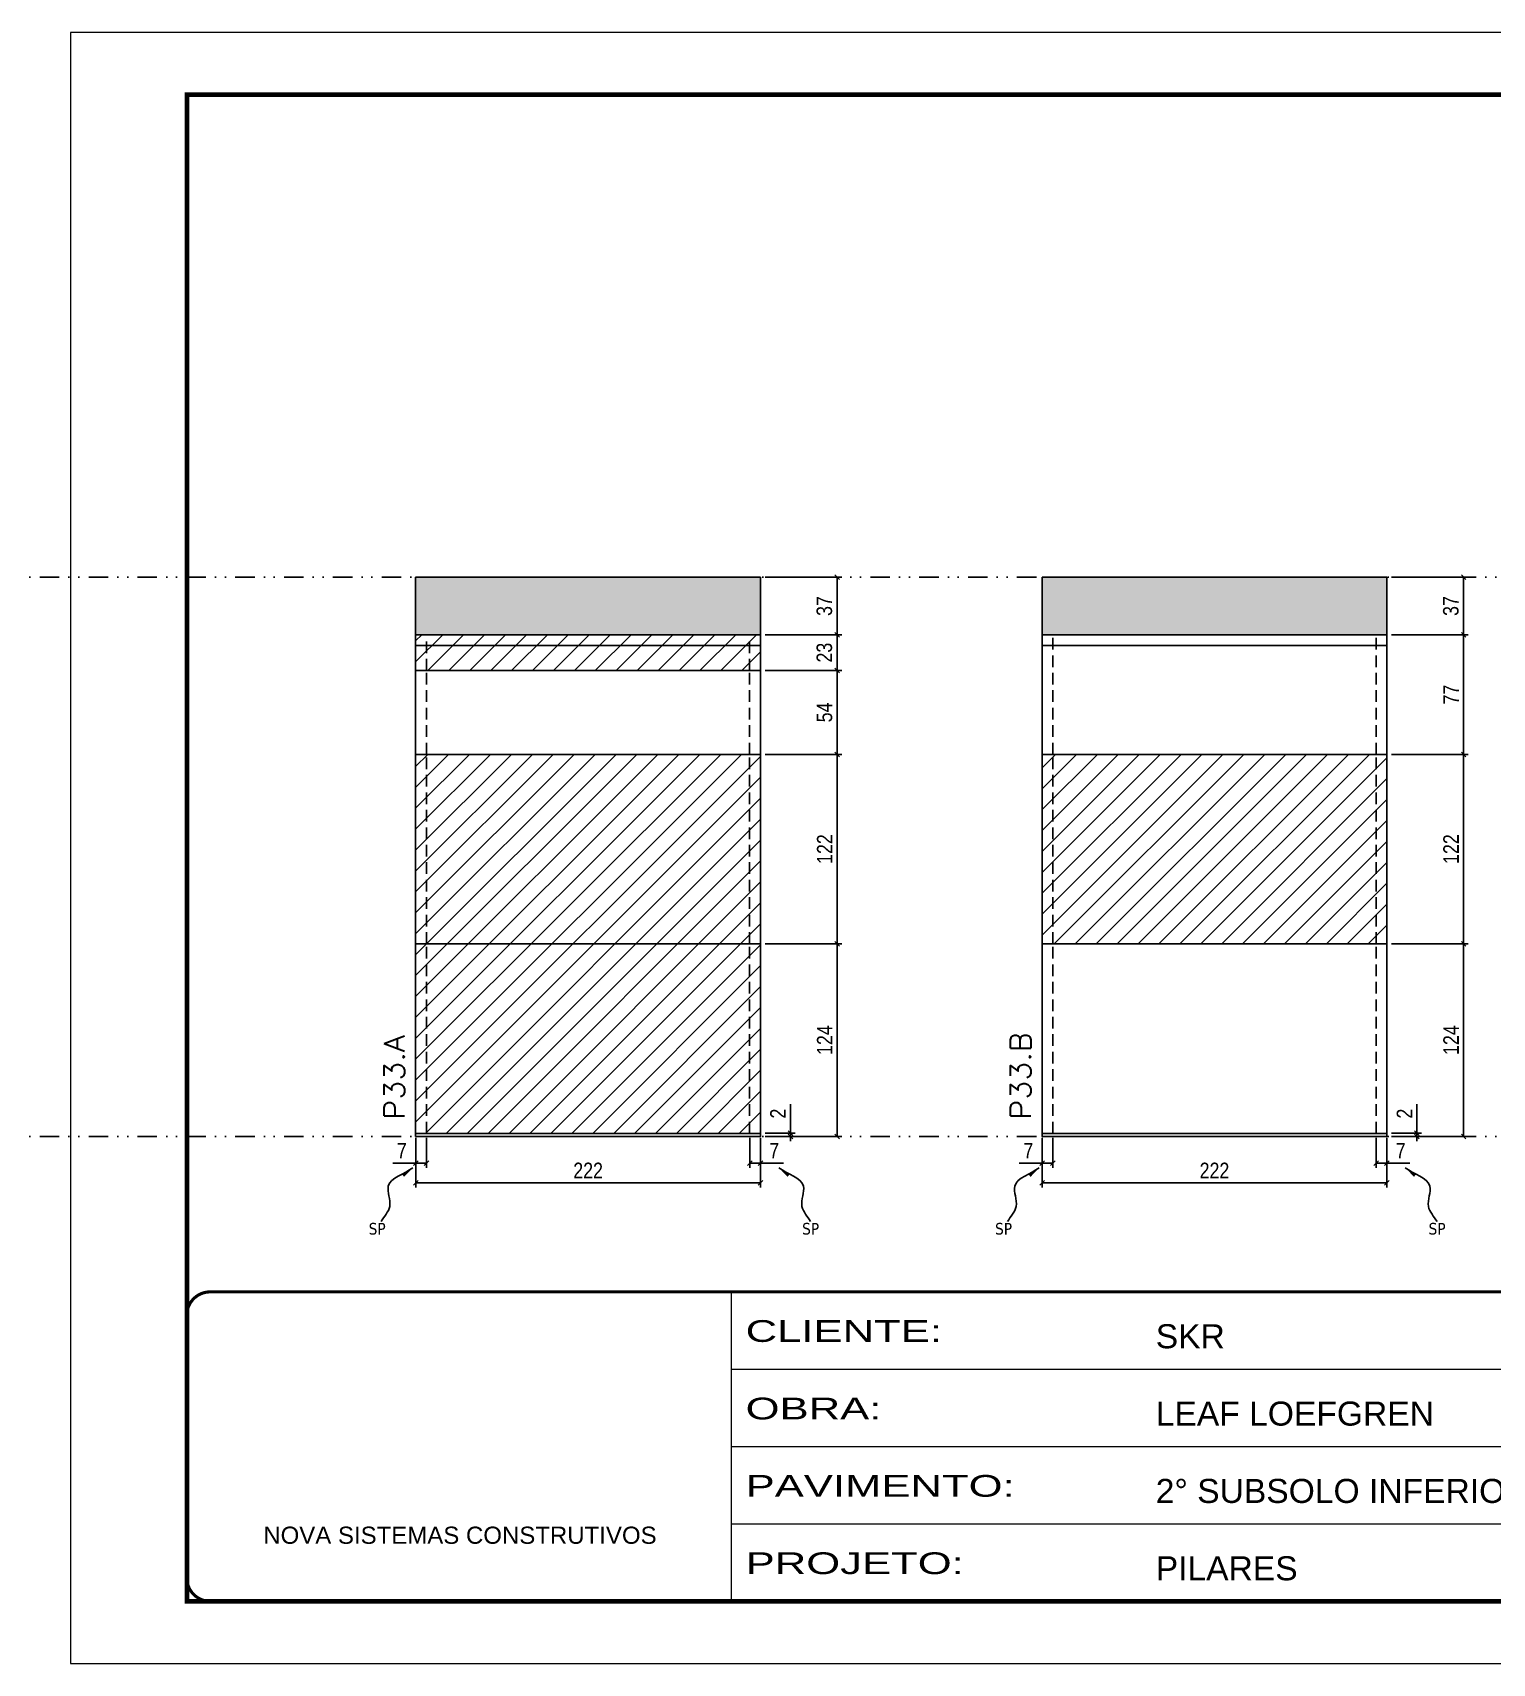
# Model space of a CAD drawing. Extents: x 13513 to 27878, y -21631 to 6985.
# Drawn here: x 14389 to 15329, y -6700 to -5650 of the extents above; entities that cross this region are included whole.
import ezdxf

# ---------------------------------------------------------------- set-up
doc = ezdxf.new("R2010")
doc.units = 0
for name, pattern in [('CONTINUO', [0]), ('DASHED', [0.75, 0.5, -0.25]), ('DIVIDE2', [0.625, 0.25, -0.125, 0, -0.125, 0, -0.125]), ('HIDDEN', [0.375, 0.25, -0.125])]:
    doc.linetypes.add(name, pattern=pattern)
for name, color, linetype in [('COTA', 241, 'Continuous'), ('Nível', 160, 'Continuous'), ('Painéis', 200, 'Continuous'), ('SARR_2.2x7', 40, 'Continuous'), ('Sarrafo de Pressão', 42, 'HIDDEN'), ('texto', 7, 'Continuous')]:
    doc.layers.add(name, color=color, linetype=linetype)
for name, color, linetype, lineweight in [('Folhas', 255, 'Continuous', 9), ('Hachura', 251, 'Continuous', 9), ('SARRAFO DE PRESSAO', 251, 'DASHED', 9), ('Texto Seção', 7, 'Continuous', 15)]:
    doc.layers.add(name, color=color, linetype=linetype, lineweight=lineweight)
doc.styles.add('ARIAL', font='arial.ttf')
doc.styles.add('COTA TECNICA', font='techl___.ttf', dxfattribs={"height": 10})
doc.styles.add('COTA TECNICA-50', font='techl___.ttf', dxfattribs={"height": 10})
doc.styles.add('REGUA-120', font='ROMANS.shx', dxfattribs={"height": 15})
doc.styles.get("Standard").update_dxf_attribs({"font": 'arial.ttf'})
doc.styles.add('Tecnologia', font='')
doc.styles.get('Tecnologia').set_extended_font_data('Forgotten Futurist')
doc.dimstyles.new('COTA PAINEL-50', dxfattribs={"dimtxt": 10, "dimasz": 3, "dimexe": 3, "dimexo": 3, "dimgap": 3, "dimtad": 1, "dimdec": 1, "dimzin": 12, "dimdsep": 46, "dimtxsty": 'COTA TECNICA-50', "dimblk1": 'OBLIQUE', "dimblk2": 'OBLIQUE', "dimsah": 1, "dimcen": 0.9, "dimclrd": 4, "dimclre": 4, "dimclrt": 240, "dimadec": 1, "dimazin": 3, "dimtfac": 1, "dimtdec": 1, "dimtmove": 0, "dimatfit": 3, "dimfxl": 1, "dimtolj": 1, "dimtzin": 12, "dimarcsym": 0})
doc.dimstyles.new('PAINEL', dxfattribs={"dimtxt": 10, "dimasz": 3, "dimexe": 3, "dimexo": 3, "dimgap": 3, "dimtad": 1, "dimdec": 1, "dimzin": 12, "dimdsep": 46, "dimtxsty": 'COTA TECNICA', "dimblk1": 'OBLIQUE', "dimblk2": 'OBLIQUE', "dimsah": 1, "dimcen": 0.9, "dimclrd": 4, "dimclre": 4, "dimclrt": 240, "dimadec": 1, "dimazin": 3, "dimtfac": 1, "dimtdec": 1, "dimtmove": 0, "dimatfit": 3, "dimfxl": 1, "dimtolj": 1, "dimtzin": 12, "dimarcsym": 0})
doc.dimstyles.get("Standard").update_dxf_attribs({"dimtxt": 0.18, "dimasz": 0.18, "dimexe": 0.18, "dimexo": 0.0625, "dimgap": 0.09, "dimtad": 0, "dimtih": 1, "dimtoh": 1, "dimdec": 4, "dimzin": 0, "dimdsep": 46, "dimtxsty": 'Standard', "dimcen": 0.09, "dimadec": 0, "dimazin": 0, "dimtfac": 1, "dimtdec": 4, "dimtofl": 0, "dimtmove": 0, "dimatfit": 3, "dimfxl": 1, "dimtolj": 1, "dimtzin": 0, "dimarcsym": 0})

# ---------------------------------------------------------------- blocks, each defined once
blk = doc.blocks.new('9999999999')
at = {"color": 30, "linetype": 'CONTINUO'}
for p, q in [((98564.6, 34230.2), (98564.6, 34429.4)), ((98564.6, 34379.6), (99584, 34379.6)), ((98564.6, 34329.8), (99488, 34329.8)), ((99584, 34329.8), (99488, 34329.8)), ((99488, 34329.8), (99488, 34230.2)), ((98564.6, 34280), (99488, 34280))]:
    blk.add_line(p, q, dxfattribs=at)
at = {"color": 30, "linetype": 'CONTINUO', "const_width": 2}
blk.add_lwpolyline([(99584, 34230.2), (99584, 34414.4, 0.414214), (99569, 34429.4), (98229, 34429.4, 0.414214), (98214, 34414.4), (98214, 34245.2, 0.414214), (98229, 34230.2), (99584, 34230.2)], format="xyb", dxfattribs=at)
at = {"layer": 'Folhas'}
blk.add_lwpolyline([(98139, 34190.2), (99624, 34190.2), (99624, 35240.2), (98139, 35240.2)], close=True, dxfattribs=at)
at = {"layer": 'Folhas', "color": 30, "const_width": 3}
blk.add_lwpolyline([(98214, 34230.2), (99584, 34230.2), (99584, 35200.2), (98214, 35200.2)], close=True, dxfattribs=at)
at = {"color": 7, "linetype": 'Continuous', "ltscale": 5, "style": 'ARIAL'}
for s, height, p in [('SKR', 15.48, (98837.7, 34393.1)), ('LEAF LOEFGREN', 15.483, (98837.7, 34343.3)), ('2° SUBSOLO INFERIOR', 15.483, (98837.7, 34293.5)), ('NOVA SISTEMAS CONSTRUTIVOS', 11.059, (98263.2, 34267.2)), ('PILARES', 15.48, (98837.7, 34243.7))]:
    blk.add_text(s, height=height, dxfattribs=at).set_placement(p)
at = {"layer": 'Folhas', "color": 7, "style": 'Tecnologia', "width": 1.5}
for s, p in [('CLIENTE:', (98573.7, 34397.2)), ('OBRA:', (98573.7, 34347.3)), ('PAVIMENTO:', (98573.7, 34297.5)), ('PROJETO:', (98573.7, 34247.7))]:
    blk.add_text(s, height=14, dxfattribs=at).set_placement(p)
blk = doc.blocks.new('_Oblique')
at = {"color": 0, "linetype": 'ByBlock', "lineweight": -2}
blk.add_line((-0.5, -0.5), (0.5, 0.5), dxfattribs=at)
blk = doc.blocks.new('*D2060')
at = {"layer": 'COTA', "color": 4, "lineweight": -2, "transparency": 16777216}
for p, q in [((14635.8, -6361.3), (14635.8, -6393.2)), ((14857.8, -6361.3), (14857.8, -6393.2)), ((14857.8, -6390.2), (14635.8, -6390.2))]:
    blk.add_line(p, q, dxfattribs=at)
at = {"layer": 'Defpoints', "color": 0, "transparency": 16777216}
for p in [(14635.8, -6358.3), (14857.8, -6358.3), (14635.8, -6390.2)]:
    blk.add_point(p, dxfattribs=at)
at = {"layer": 'COTA', "color": 4, "lineweight": -2, "transparency": 16777216, "xscale": 3, "yscale": 3, "zscale": 3, "rotation": 180}
blk.add_blockref('_Oblique', (14635.8, -6390.2), dxfattribs=at)
at = {"layer": 'COTA', "color": 4, "lineweight": -2, "transparency": 16777216, "xscale": 3, "yscale": 3, "zscale": 3}
blk.add_blockref('_Oblique', (14857.8, -6390.2), dxfattribs=at)
at = {"layer": 'COTA', "color": 240, "transparency": 16777216, "insert": (14746.8, -6382.2), "char_height": 10, "attachment_point": 5, "style": 'COTA TECNICA'}
blk.add_mtext('\\A1;222', dxfattribs=at)
blk = doc.blocks.new('*D2061')
at = {"layer": 'COTA', "color": 4, "lineweight": -2, "transparency": 16777216}
for p, q in [((14850.8, -6361.3), (14850.8, -6380.6)), ((14857.8, -6363.3), (14857.8, -6380.6)), ((14850.8, -6377.6), (14857.8, -6377.6)), ((14857.8, -6377.6), (14872.5, -6377.6))]:
    blk.add_line(p, q, dxfattribs=at)
at = {"layer": 'Defpoints', "color": 0, "transparency": 16777216}
for p in [(14850.8, -6358.3), (14857.8, -6360.3), (14857.8, -6377.6)]:
    blk.add_point(p, dxfattribs=at)
at = {"layer": 'COTA', "color": 4, "lineweight": -2, "transparency": 16777216, "xscale": 3, "yscale": 3, "zscale": 3, "rotation": 180}
blk.add_blockref('_Oblique', (14850.8, -6377.6), dxfattribs=at)
at = {"layer": 'COTA', "color": 4, "lineweight": -2, "transparency": 16777216, "xscale": 3, "yscale": 3, "zscale": 3}
blk.add_blockref('_Oblique', (14857.8, -6377.6), dxfattribs=at)
at = {"layer": 'COTA', "color": 240, "transparency": 16777216, "insert": (14866.6, -6369.5), "char_height": 10, "attachment_point": 5, "style": 'COTA TECNICA-50'}
blk.add_mtext('\\A1;7', dxfattribs=at)
blk = doc.blocks.new('*D2062')
at = {"layer": 'COTA', "color": 4, "lineweight": -2, "transparency": 16777216}
for p, q in [((14642.8, -6361.3), (14642.8, -6380.6)), ((14635.8, -6363.3), (14635.8, -6380.6)), ((14635.8, -6377.6), (14621, -6377.6)), ((14642.8, -6377.6), (14635.8, -6377.6))]:
    blk.add_line(p, q, dxfattribs=at)
at = {"layer": 'Defpoints', "color": 0, "transparency": 16777216}
for p in [(14635.8, -6360.3), (14642.8, -6358.3), (14635.8, -6377.6)]:
    blk.add_point(p, dxfattribs=at)
at = {"layer": 'COTA', "color": 4, "lineweight": -2, "transparency": 16777216, "xscale": 3, "yscale": 3, "zscale": 3, "rotation": 180}
blk.add_blockref('_Oblique', (14635.8, -6377.6), dxfattribs=at)
at = {"layer": 'COTA', "color": 4, "lineweight": -2, "transparency": 16777216, "xscale": 3, "yscale": 3, "zscale": 3}
blk.add_blockref('_Oblique', (14642.8, -6377.6), dxfattribs=at)
at = {"layer": 'COTA', "color": 240, "transparency": 16777216, "insert": (14626.9, -6369.5), "char_height": 10, "attachment_point": 5, "style": 'COTA TECNICA-50'}
blk.add_mtext('\\A1;7', dxfattribs=at)
blk = doc.blocks.new('*D2063')
at = {"layer": 'COTA', "color": 4, "lineweight": -2, "transparency": 16777216}
for p, q in [((14877, -6358.3), (14877, -6339.5)), ((14860.8, -6358.3), (14880, -6358.3)), ((14860.8, -6360.3), (14880, -6360.3)), ((14877, -6360.3), (14877, -6358.3)), ((14877, -6360.3), (14877, -6363.3))]:
    blk.add_line(p, q, dxfattribs=at)
at = {"layer": 'Defpoints', "color": 0, "transparency": 16777216}
for p in [(14857.8, -6358.3), (14857.8, -6360.3), (14877, -6360.3)]:
    blk.add_point(p, dxfattribs=at)
at = {"layer": 'COTA', "color": 4, "lineweight": -2, "transparency": 16777216, "xscale": 3, "yscale": 3, "zscale": 3}
for p, rotation in [((14877, -6358.3), 270), ((14877, -6360.3), 90)]:
    blk.add_blockref('_Oblique', p, dxfattribs=dict(at, rotation=rotation))
at = {"layer": 'COTA', "color": 240, "transparency": 16777216, "insert": (14869, -6345.6), "char_height": 10, "attachment_point": 5, "rotation": 90, "style": 'COTA TECNICA-50'}
blk.add_mtext('\\A1;2', dxfattribs=at)
blk = doc.blocks.new('*D2069')
at = {"layer": 'COTA', "color": 4, "lineweight": -2, "transparency": 16777216}
for p, q in [((14860.8, -6000.3), (14910.1, -6000.3)), ((14907.1, -6037.3), (14907.1, -6000.3)), ((14860.8, -6037.3), (14910.1, -6037.3))]:
    blk.add_line(p, q, dxfattribs=at)
at = {"layer": 'Defpoints', "color": 0, "transparency": 16777216}
for p in [(14857.8, -6000.3), (14907.1, -6000.3), (14857.8, -6037.3)]:
    blk.add_point(p, dxfattribs=at)
at = {"layer": 'COTA', "color": 4, "lineweight": -2, "transparency": 16777216, "xscale": 3, "yscale": 3, "zscale": 3}
for p, rotation in [((14907.1, -6000.3), 90), ((14907.1, -6037.3), 270)]:
    blk.add_blockref('_Oblique', p, dxfattribs=dict(at, rotation=rotation))
at = {"layer": 'COTA', "color": 240, "transparency": 16777216, "insert": (14898.9, -6018.8), "char_height": 10, "attachment_point": 5, "rotation": 90, "style": 'COTA TECNICA-50'}
blk.add_mtext('\\A1;37', dxfattribs=at)
blk = doc.blocks.new('*D2064')
at = {"layer": 'COTA', "color": 4, "lineweight": -2, "transparency": 16777216}
for p, q in [((14860.8, -6114.3), (14910.1, -6114.3)), ((14907.1, -6236.3), (14907.1, -6114.3)), ((14860.8, -6236.3), (14910.1, -6236.3))]:
    blk.add_line(p, q, dxfattribs=at)
at = {"layer": 'Defpoints', "color": 0, "transparency": 16777216}
for p in [(14857.8, -6114.3), (14907.1, -6114.3), (14857.8, -6236.3)]:
    blk.add_point(p, dxfattribs=at)
at = {"layer": 'COTA', "color": 4, "lineweight": -2, "transparency": 16777216, "xscale": 3, "yscale": 3, "zscale": 3}
for p, rotation in [((14907.1, -6114.3), 90), ((14907.1, -6236.3), 270)]:
    blk.add_blockref('_Oblique', p, dxfattribs=dict(at, rotation=rotation))
at = {"layer": 'COTA', "color": 240, "transparency": 16777216, "insert": (14899.1, -6175.3), "char_height": 10, "attachment_point": 5, "rotation": 90, "style": 'COTA TECNICA-50'}
blk.add_mtext('\\A1;122', dxfattribs=at)
blk = doc.blocks.new('*D2065')
at = {"layer": 'COTA', "color": 4, "lineweight": -2, "transparency": 16777216}
for p, q in [((14860.8, -6037.3), (14910.1, -6037.3)), ((14907.1, -6060.3), (14907.1, -6037.3)), ((14860.8, -6060.3), (14910.1, -6060.3))]:
    blk.add_line(p, q, dxfattribs=at)
at = {"layer": 'Defpoints', "color": 0, "transparency": 16777216}
for p in [(14857.8, -6037.3), (14907.1, -6037.3), (14857.8, -6060.3)]:
    blk.add_point(p, dxfattribs=at)
at = {"layer": 'COTA', "color": 4, "lineweight": -2, "transparency": 16777216, "xscale": 3, "yscale": 3, "zscale": 3}
for p, rotation in [((14907.1, -6037.3), 90), ((14907.1, -6060.3), 270)]:
    blk.add_blockref('_Oblique', p, dxfattribs=dict(at, rotation=rotation))
at = {"layer": 'COTA', "color": 240, "transparency": 16777216, "insert": (14898.9, -6048.8), "char_height": 10, "attachment_point": 5, "rotation": 90, "style": 'COTA TECNICA-50'}
blk.add_mtext('\\A1;23', dxfattribs=at)
blk = doc.blocks.new('*D2070')
at = {"layer": 'COTA', "color": 4, "linetype": 'ByBlock', "lineweight": -2, "transparency": 16777216}
for p, q in [((14860.8, -6236.3), (14910.1, -6236.3)), ((14907.1, -6360.3), (14907.1, -6236.3)), ((14860.8, -6360.3), (14910.1, -6360.3))]:
    blk.add_line(p, q, dxfattribs=at)
at = {"layer": 'Defpoints', "color": 0, "linetype": 'ByBlock', "transparency": 16777216}
for p in [(14857.8, -6236.3), (14907.1, -6236.3), (14857.8, -6360.3)]:
    blk.add_point(p, dxfattribs=at)
at = {"layer": 'COTA', "color": 4, "linetype": 'ByBlock', "lineweight": -2, "transparency": 16777216, "xscale": 3, "yscale": 3, "zscale": 3}
for p, rotation in [((14907.1, -6236.3), 90), ((14907.1, -6360.3), 270)]:
    blk.add_blockref('_Oblique', p, dxfattribs=dict(at, rotation=rotation))
at = {"layer": 'COTA', "color": 240, "linetype": 'ByBlock', "transparency": 16777216, "insert": (14899.1, -6298.3), "char_height": 10, "attachment_point": 5, "rotation": 90, "style": 'COTA TECNICA'}
blk.add_mtext('\\A1;124', dxfattribs=at)
blk = doc.blocks.new('*D2071')
at = {"layer": 'COTA', "color": 4, "linetype": 'ByBlock', "lineweight": -2, "transparency": 16777216}
for p, q in [((14860.8, -6236.3), (14910.1, -6236.3)), ((14907.1, -6360.3), (14907.1, -6236.3)), ((14860.8, -6360.3), (14910.1, -6360.3))]:
    blk.add_line(p, q, dxfattribs=at)
at = {"layer": 'Defpoints', "color": 0, "linetype": 'ByBlock', "transparency": 16777216}
for p in [(14857.8, -6236.3), (14907.1, -6236.3), (14857.8, -6360.3)]:
    blk.add_point(p, dxfattribs=at)
at = {"layer": 'COTA', "color": 4, "linetype": 'ByBlock', "lineweight": -2, "transparency": 16777216, "xscale": 3, "yscale": 3, "zscale": 3}
for p, rotation in [((14907.1, -6236.3), 90), ((14907.1, -6360.3), 270)]:
    blk.add_blockref('_Oblique', p, dxfattribs=dict(at, rotation=rotation))
at = {"layer": 'COTA', "color": 240, "linetype": 'ByBlock', "transparency": 16777216, "insert": (14899.1, -6298.3), "char_height": 10, "attachment_point": 5, "rotation": 90, "style": 'COTA TECNICA'}
blk.add_mtext('\\A1;124', dxfattribs=at)
blk = doc.blocks.new('*D2075')
at = {"layer": 'COTA', "color": 4, "lineweight": -2, "transparency": 16777216}
for p, q in [((14860.8, -6060.3), (14910.1, -6060.3)), ((14907.1, -6114.3), (14907.1, -6060.3)), ((14860.8, -6114.3), (14910.1, -6114.3))]:
    blk.add_line(p, q, dxfattribs=at)
at = {"layer": 'Defpoints', "color": 0, "transparency": 16777216}
for p in [(14857.8, -6060.3), (14907.1, -6060.3), (14857.8, -6114.3)]:
    blk.add_point(p, dxfattribs=at)
at = {"layer": 'COTA', "color": 4, "lineweight": -2, "transparency": 16777216, "xscale": 3, "yscale": 3, "zscale": 3}
for p, rotation in [((14907.1, -6060.3), 90), ((14907.1, -6114.3), 270)]:
    blk.add_blockref('_Oblique', p, dxfattribs=dict(at, rotation=rotation))
at = {"layer": 'COTA', "color": 240, "transparency": 16777216, "insert": (14899, -6087.3), "char_height": 10, "attachment_point": 5, "rotation": 90, "style": 'COTA TECNICA'}
blk.add_mtext('\\A1;54', dxfattribs=at)
blk = doc.blocks.new('*D2076')
at = {"layer": 'COTA', "color": 4, "lineweight": -2, "transparency": 16777216}
for p, q in [((15039, -6361.3), (15039, -6393.2)), ((15261, -6361.3), (15261, -6393.2)), ((15261, -6390.2), (15039, -6390.2))]:
    blk.add_line(p, q, dxfattribs=at)
at = {"layer": 'Defpoints', "color": 0, "transparency": 16777216}
for p in [(15039, -6358.3), (15261, -6358.3), (15039, -6390.2)]:
    blk.add_point(p, dxfattribs=at)
at = {"layer": 'COTA', "color": 4, "lineweight": -2, "transparency": 16777216, "xscale": 3, "yscale": 3, "zscale": 3, "rotation": 180}
blk.add_blockref('_Oblique', (15039, -6390.2), dxfattribs=at)
at = {"layer": 'COTA', "color": 4, "lineweight": -2, "transparency": 16777216, "xscale": 3, "yscale": 3, "zscale": 3}
blk.add_blockref('_Oblique', (15261, -6390.2), dxfattribs=at)
at = {"layer": 'COTA', "color": 240, "transparency": 16777216, "insert": (15150, -6382.2), "char_height": 10, "attachment_point": 5, "style": 'COTA TECNICA'}
blk.add_mtext('\\A1;222', dxfattribs=at)
blk = doc.blocks.new('*D2077')
at = {"layer": 'COTA', "color": 4, "lineweight": -2, "transparency": 16777216}
for p, q in [((15254, -6361.3), (15254, -6380.6)), ((15261, -6363.3), (15261, -6380.6)), ((15254, -6377.6), (15261, -6377.6)), ((15261, -6377.6), (15275.8, -6377.6))]:
    blk.add_line(p, q, dxfattribs=at)
at = {"layer": 'Defpoints', "color": 0, "transparency": 16777216}
for p in [(15254, -6358.3), (15261, -6360.3), (15261, -6377.6)]:
    blk.add_point(p, dxfattribs=at)
at = {"layer": 'COTA', "color": 4, "lineweight": -2, "transparency": 16777216, "xscale": 3, "yscale": 3, "zscale": 3, "rotation": 180}
blk.add_blockref('_Oblique', (15254, -6377.6), dxfattribs=at)
at = {"layer": 'COTA', "color": 4, "lineweight": -2, "transparency": 16777216, "xscale": 3, "yscale": 3, "zscale": 3}
blk.add_blockref('_Oblique', (15261, -6377.6), dxfattribs=at)
at = {"layer": 'COTA', "color": 240, "transparency": 16777216, "insert": (15269.9, -6369.5), "char_height": 10, "attachment_point": 5, "style": 'COTA TECNICA-50'}
blk.add_mtext('\\A1;7', dxfattribs=at)
blk = doc.blocks.new('*D2078')
at = {"layer": 'COTA', "color": 4, "lineweight": -2, "transparency": 16777216}
for p, q in [((15046, -6361.3), (15046, -6380.6)), ((15039, -6363.3), (15039, -6380.6)), ((15039, -6377.6), (15024.3, -6377.6)), ((15046, -6377.6), (15039, -6377.6))]:
    blk.add_line(p, q, dxfattribs=at)
at = {"layer": 'Defpoints', "color": 0, "transparency": 16777216}
for p in [(15039, -6360.3), (15046, -6358.3), (15039, -6377.6)]:
    blk.add_point(p, dxfattribs=at)
at = {"layer": 'COTA', "color": 4, "lineweight": -2, "transparency": 16777216, "xscale": 3, "yscale": 3, "zscale": 3, "rotation": 180}
blk.add_blockref('_Oblique', (15039, -6377.6), dxfattribs=at)
at = {"layer": 'COTA', "color": 4, "lineweight": -2, "transparency": 16777216, "xscale": 3, "yscale": 3, "zscale": 3}
blk.add_blockref('_Oblique', (15046, -6377.6), dxfattribs=at)
at = {"layer": 'COTA', "color": 240, "transparency": 16777216, "insert": (15030.2, -6369.5), "char_height": 10, "attachment_point": 5, "style": 'COTA TECNICA-50'}
blk.add_mtext('\\A1;7', dxfattribs=at)
blk = doc.blocks.new('*D2079')
at = {"layer": 'COTA', "color": 4, "lineweight": -2, "transparency": 16777216}
for p, q in [((15280.3, -6358.3), (15280.3, -6339.5)), ((15264, -6358.3), (15283.3, -6358.3)), ((15264, -6360.3), (15283.3, -6360.3)), ((15280.3, -6360.3), (15280.3, -6358.3)), ((15280.3, -6360.3), (15280.3, -6363.3))]:
    blk.add_line(p, q, dxfattribs=at)
at = {"layer": 'Defpoints', "color": 0, "transparency": 16777216}
for p in [(15261, -6358.3), (15261, -6360.3), (15280.3, -6360.3)]:
    blk.add_point(p, dxfattribs=at)
at = {"layer": 'COTA', "color": 4, "lineweight": -2, "transparency": 16777216, "xscale": 3, "yscale": 3, "zscale": 3}
for p, rotation in [((15280.3, -6358.3), 270), ((15280.3, -6360.3), 90)]:
    blk.add_blockref('_Oblique', p, dxfattribs=dict(at, rotation=rotation))
at = {"layer": 'COTA', "color": 240, "transparency": 16777216, "insert": (15272.3, -6345.6), "char_height": 10, "attachment_point": 5, "rotation": 90, "style": 'COTA TECNICA-50'}
blk.add_mtext('\\A1;2', dxfattribs=at)
blk = doc.blocks.new('*D2081')
at = {"layer": 'COTA', "color": 4, "lineweight": -2, "transparency": 16777216}
for p, q in [((15264, -6000.3), (15313.4, -6000.3)), ((15310.4, -6037.3), (15310.4, -6000.3)), ((15264, -6037.3), (15313.4, -6037.3))]:
    blk.add_line(p, q, dxfattribs=at)
at = {"layer": 'Defpoints', "color": 0, "transparency": 16777216}
for p in [(15261, -6000.3), (15310.4, -6000.3), (15261, -6037.3)]:
    blk.add_point(p, dxfattribs=at)
at = {"layer": 'COTA', "color": 4, "lineweight": -2, "transparency": 16777216, "xscale": 3, "yscale": 3, "zscale": 3}
for p, rotation in [((15310.4, -6000.3), 90), ((15310.4, -6037.3), 270)]:
    blk.add_blockref('_Oblique', p, dxfattribs=dict(at, rotation=rotation))
at = {"layer": 'COTA', "color": 240, "transparency": 16777216, "insert": (15302.2, -6018.8), "char_height": 10, "attachment_point": 5, "rotation": 90, "style": 'COTA TECNICA-50'}
blk.add_mtext('\\A1;37', dxfattribs=at)
blk = doc.blocks.new('*D2080')
at = {"layer": 'COTA', "color": 4, "lineweight": -2, "transparency": 16777216}
for p, q in [((15264, -6114.3), (15313.4, -6114.3)), ((15310.4, -6236.3), (15310.4, -6114.3)), ((15264, -6236.3), (15313.4, -6236.3))]:
    blk.add_line(p, q, dxfattribs=at)
at = {"layer": 'Defpoints', "color": 0, "transparency": 16777216}
for p in [(15261, -6114.3), (15310.4, -6114.3), (15261, -6236.3)]:
    blk.add_point(p, dxfattribs=at)
at = {"layer": 'COTA', "color": 4, "lineweight": -2, "transparency": 16777216, "xscale": 3, "yscale": 3, "zscale": 3}
for p, rotation in [((15310.4, -6114.3), 90), ((15310.4, -6236.3), 270)]:
    blk.add_blockref('_Oblique', p, dxfattribs=dict(at, rotation=rotation))
at = {"layer": 'COTA', "color": 240, "transparency": 16777216, "insert": (15302.3, -6175.3), "char_height": 10, "attachment_point": 5, "rotation": 90, "style": 'COTA TECNICA-50'}
blk.add_mtext('\\A1;122', dxfattribs=at)
blk = doc.blocks.new('*D2082')
at = {"layer": 'COTA', "color": 4, "linetype": 'ByBlock', "lineweight": -2, "transparency": 16777216}
for p, q in [((15264, -6236.3), (15313.4, -6236.3)), ((15310.4, -6360.3), (15310.4, -6236.3)), ((15264, -6360.3), (15313.4, -6360.3))]:
    blk.add_line(p, q, dxfattribs=at)
at = {"layer": 'Defpoints', "color": 0, "linetype": 'ByBlock', "transparency": 16777216}
for p in [(15261, -6236.3), (15310.4, -6236.3), (15261, -6360.3)]:
    blk.add_point(p, dxfattribs=at)
at = {"layer": 'COTA', "color": 4, "linetype": 'ByBlock', "lineweight": -2, "transparency": 16777216, "xscale": 3, "yscale": 3, "zscale": 3}
for p, rotation in [((15310.4, -6236.3), 90), ((15310.4, -6360.3), 270)]:
    blk.add_blockref('_Oblique', p, dxfattribs=dict(at, rotation=rotation))
at = {"layer": 'COTA', "color": 240, "linetype": 'ByBlock', "transparency": 16777216, "insert": (15302.3, -6298.3), "char_height": 10, "attachment_point": 5, "rotation": 90, "style": 'COTA TECNICA'}
blk.add_mtext('\\A1;124', dxfattribs=at)
blk = doc.blocks.new('*D2083')
at = {"layer": 'COTA', "color": 4, "linetype": 'ByBlock', "lineweight": -2, "transparency": 16777216}
for p, q in [((15264, -6236.3), (15313.4, -6236.3)), ((15310.4, -6360.3), (15310.4, -6236.3)), ((15264, -6360.3), (15313.4, -6360.3))]:
    blk.add_line(p, q, dxfattribs=at)
at = {"layer": 'Defpoints', "color": 0, "linetype": 'ByBlock', "transparency": 16777216}
for p in [(15261, -6236.3), (15310.4, -6236.3), (15261, -6360.3)]:
    blk.add_point(p, dxfattribs=at)
at = {"layer": 'COTA', "color": 4, "linetype": 'ByBlock', "lineweight": -2, "transparency": 16777216, "xscale": 3, "yscale": 3, "zscale": 3}
for p, rotation in [((15310.4, -6236.3), 90), ((15310.4, -6360.3), 270)]:
    blk.add_blockref('_Oblique', p, dxfattribs=dict(at, rotation=rotation))
at = {"layer": 'COTA', "color": 240, "linetype": 'ByBlock', "transparency": 16777216, "insert": (15302.3, -6298.3), "char_height": 10, "attachment_point": 5, "rotation": 90, "style": 'COTA TECNICA'}
blk.add_mtext('\\A1;124', dxfattribs=at)
blk = doc.blocks.new('*D2084')
at = {"layer": 'COTA', "color": 4, "lineweight": -2, "transparency": 16777216}
for p, q in [((15264, -6037.3), (15313.4, -6037.3)), ((15310.4, -6114.3), (15310.4, -6037.3)), ((15264, -6114.3), (15313.4, -6114.3))]:
    blk.add_line(p, q, dxfattribs=at)
at = {"layer": 'Defpoints', "color": 0, "transparency": 16777216}
for p in [(15261, -6037.3), (15310.4, -6037.3), (15261, -6114.3)]:
    blk.add_point(p, dxfattribs=at)
at = {"layer": 'COTA', "color": 4, "lineweight": -2, "transparency": 16777216, "xscale": 3, "yscale": 3, "zscale": 3}
for p, rotation in [((15310.4, -6037.3), 90), ((15310.4, -6114.3), 270)]:
    blk.add_blockref('_Oblique', p, dxfattribs=dict(at, rotation=rotation))
at = {"layer": 'COTA', "color": 240, "transparency": 16777216, "insert": (15302.3, -6075.8), "char_height": 10, "attachment_point": 5, "rotation": 90, "style": 'COTA TECNICA'}
blk.add_mtext('\\A1;77', dxfattribs=at)

msp = doc.modelspace()

# ---------------------------------------------------------------- hatches: boundary and pattern name
at = {"layer": 'COTA', "linetype": 'ByBlock'}
h = msp.add_hatch(dxfattribs=at)
h.set_pattern_fill('AR-CONC', color=256, scale=0.03)
h.set_pattern_definition([(50, (9193.6954, -17003.7584), (5.46554, -0.4781726), [0.5715, -6.2865]), (355, (9193.6954, -17003.7584), (-1.0573026, 5.7317054), [0.4572, -5.0292175]), (100.451445, (9194.151, -17003.798), (4.4082374, 5.2535326), [0.4857003, -5.3427073]), (46.1842, (9193.6954, -17002.2344), (8.1323712, -1.26127), [0.85725, -9.42975]), (96.63556, (9194.373, -17002.3395), (7.122124, 7.4227837), [0.7285507, -8.014068]), (351.18415, (9193.695, -17002.234), (7.122124, 7.422784), [0.685799, -7.543792]), (21, (9194.4574, -17002.6154), (4.5484317, -3.067956), [0.5715, -6.2865]), (326, (9194.4574, -17002.6154), (1.8540609, 5.525639), [0.4572, -5.0292]), (71.451445, (9194.8365, -17002.871), (6.4024926, 2.457683), [0.4857003, -5.3426981]), (37.5, (9193.6954, -17003.7584), (0.0926581, 2.53665117), [0, -4.96824, 0, -5.1054, 0, -5.04825]), (7.5, (9193.6954, -17003.7584), (2.0045899, 3.00541724), [0, -2.91084, 0, -4.85394, 0, -1.92405]), (327.5, (9191.9962, -17003.7584), (4.06771786, -0.17186232), [0, -1.905, 0, -5.9436, 0, -7.8867]), (317.5, (9191.234, -17003.7584), (4.4438754, 0.7627947), [0, -2.4765, 0, -3.94716, 0, -5.6007])])
h.paths.add_polyline_path([(14857.78, -6037.32), (14857.78, -6000.32), (14635.78, -6000.32), (14635.78, -6037.32)])
h = msp.add_hatch(dxfattribs=at)
h.set_pattern_fill('AR-CONC', color=256, scale=0.03)
h.set_pattern_definition([(50, (9596.9383, -17003.7584), (5.46554, -0.4781726), [0.5715, -6.2865]), (355, (9596.938, -17003.7584), (-1.0573026, 5.7317054), [0.4572, -5.0292175]), (100.451445, (9597.3937, -17003.798), (4.4082374, 5.2535326), [0.4857003, -5.3427073]), (46.1842, (9596.938, -17002.2344), (8.1323712, -1.26127), [0.85725, -9.42975]), (96.63556, (9597.616, -17002.3395), (7.122124, 7.4227837), [0.7285507, -8.014068]), (351.18415, (9596.938, -17002.234), (7.122124, 7.422784), [0.685799, -7.543792]), (21, (9597.7003, -17002.6154), (4.5484317, -3.067956), [0.5715, -6.2865]), (326, (9597.7, -17002.6154), (1.8540609, 5.525639), [0.4572, -5.0292]), (71.451445, (9598.0793, -17002.871), (6.4024926, 2.457683), [0.4857003, -5.3426981]), (37.5, (9596.9383, -17003.7584), (0.0926581, 2.53665117), [0, -4.96824, 0, -5.1054, 0, -5.04825]), (7.5, (9596.9383, -17003.7584), (2.0045899, 3.00541724), [0, -2.91084, 0, -4.85394, 0, -1.92405]), (327.5, (9595.239, -17003.7584), (4.06771786, -0.17186232), [0, -1.905, 0, -5.9436, 0, -7.8867]), (317.5, (9594.477, -17003.7584), (4.4438754, 0.7627947), [0, -2.4765, 0, -3.94716, 0, -5.6007])])
h.paths.add_polyline_path([(15261.02, -6037.32), (15261.02, -6000.32), (15039.02, -6000.32), (15039.02, -6037.32)])
at = {"layer": 'Hachura', "linetype": 'ByBlock'}
h = msp.add_hatch(dxfattribs=at)
h.set_pattern_fill('ANSI31', color=256, scale=3)
h.paths.add_polyline_path([(14857.78, -6037.32), (14635.78, -6037.32), (14635.78, -6060.32), (14857.78, -6060.32)])
h = msp.add_hatch(dxfattribs=at)
h.set_pattern_fill('ANSI31', color=256, scale=3)
h.paths.add_polyline_path([(14635.78, -6114.32), (14635.78, -6236.32), (14857.78, -6236.32), (14857.78, -6114.32)])
h.paths.add_polyline_path([(14635.78, -6236.32), (14635.78, -6358.32), (14857.78, -6358.32), (14857.78, -6236.32)])
h.paths.add_polyline_path([(15261.02, -6236.32), (15261.02, -6114.32), (15039.02, -6114.32), (15039.02, -6236.32)])
h.paths.add_polyline_path([(15508.25, -6114.32), (15483.25, -6114.32), (15483.25, -6358.32), (15508.25, -6358.32)])
h.paths.add_polyline_path([(15508.25, -6091.32), (15483.25, -6091.32), (15483.25, -6114.32), (15508.25, -6114.32)])

# ---------------------------------------------------------------- linework, layer by layer
at = {"layer": 'COTA', "linetype": 'ByBlock'}
for p, q in [((14857.78, -6000.32), (14635.78, -6000.32)), ((14635.78, -6037.32), (14635.78, -6000.32)), ((14857.78, -6037.32), (14857.78, -6000.32)), ((15261.02, -6000.32), (15039.02, -6000.32)), ((15039.02, -6037.32), (15039.02, -6000.32)), ((15261.02, -6037.32), (15261.02, -6000.32))]:
    msp.add_line(p, q, dxfattribs=at)
at = {"layer": 'Nível', "color": 4, "linetype": 'DIVIDE2', "ltscale": 50}
for p, q in [((13513.27, -6000.32), (19068.47, -6000.32)), ((13513.27, -6360.32), (21517.65, -6360.32))]:
    msp.add_line(p, q, dxfattribs=at)
at = {"layer": 'Painéis'}
for p, q in [((14857.78, -6037.32), (14635.78, -6037.32)), ((14635.78, -6037.32), (14635.78, -6358.32)), ((14857.78, -6358.32), (14857.78, -6037.32)), ((15261.02, -6037.32), (15039.02, -6037.32)), ((15039.02, -6037.32), (15039.02, -6358.32)), ((15261.02, -6358.32), (15261.02, -6037.32)), ((14635.78, -6060.32), (14857.78, -6060.32)), ((14635.78, -6114.32), (14857.78, -6114.32)), ((15039.02, -6114.32), (15261.02, -6114.32)), ((14635.78, -6236.32), (14857.78, -6236.32)), ((15039.02, -6236.32), (15261.02, -6236.32))]:
    msp.add_line(p, q, dxfattribs=at)
for points in [[(14857.78, -6358.32), (14635.78, -6358.32), (14635.78, -6360.32), (14857.78, -6360.32)], [(15261.02, -6358.32), (15039.02, -6358.32), (15039.02, -6360.32), (15261.02, -6360.32)]]:
    msp.add_lwpolyline(points, close=True, dxfattribs=at)
at = {"layer": 'SARR_2.2x7'}
for p, q in [((14857.78, -6044.32), (14635.78, -6044.32)), ((15261.02, -6044.32), (15039.02, -6044.32))]:
    msp.add_line(p, q, dxfattribs=at)
at = {"layer": 'Sarrafo de Pressão', "ltscale": 30}
for p, q in [((14642.78, -6060.32), (14642.78, -6037.32)), ((14850.78, -6060.32), (14850.78, -6037.32)), ((15046.02, -6114.32), (15046.02, -6037.32)), ((15254.02, -6114.32), (15254.02, -6037.32)), ((14642.78, -6114.32), (14642.78, -6060.32)), ((14850.78, -6114.32), (14850.78, -6060.32)), ((14642.78, -6236.32), (14642.78, -6114.32)), ((14850.78, -6236.32), (14850.78, -6114.32)), ((15046.02, -6236.32), (15046.02, -6114.32)), ((15254.02, -6236.32), (15254.02, -6114.32)), ((14642.78, -6358.32), (14642.78, -6236.32)), ((14850.78, -6358.32), (14850.78, -6236.32)), ((15046.02, -6358.32), (15046.02, -6236.32)), ((15254.02, -6358.32), (15254.02, -6236.32))]:
    msp.add_line(p, q, dxfattribs=at)

# ---------------------------------------------------------------- block references
at = {"layer": 'SARRAFO DE PRESSAO', "color": 6, "linetype": 'ByBlock'}
msp.add_blockref('9999999999', (-83725.51, -40889.8), dxfattribs=at)

# ---------------------------------------------------------------- texts
at = {"layer": 'texto', "color": 0, "char_height": 7.5, "attachment_point": 5}
for insert in [(14611, -6419.81), (14890.03, -6419.81), (15014.24, -6419.81), (15293.27, -6419.81)]:
    msp.add_mtext('{\\fTahoma|b0|i0|c0|p34;\\C4;SP}', dxfattribs=dict(at, insert=insert))
at = {"layer": 'Texto Seção', "style": 'REGUA-120', "width": 1.1}
for s, p in [('P33.A', (14628.53, -6349.55)), ('P33.B', (15031.77, -6349.55))]:
    msp.add_text(s, height=13, rotation=90, dxfattribs=at).set_placement(p)

# ---------------------------------------------------------------- dimensions: what is measured, and where the dimension line sits
at = {"layer": 'COTA'}
for base, p1, p2, angle, dimstyle, picture, middle in [((14907.15, -6000.32), (14857.78, -6037.32), (14857.78, -6000.32), 90, 'COTA PAINEL-50', '*D2069', (14898.93, -6018.82)), ((15310.39, -6000.32), (15261.02, -6037.32), (15261.02, -6000.32), 90, 'COTA PAINEL-50', '*D2081', (15302.17, -6018.82)), ((14907.15, -6037.32), (14857.78, -6060.32), (14857.78, -6037.32), 90, 'COTA PAINEL-50', '*D2065', (14898.93, -6048.82)), ((15310.39, -6037.32), (15261.02, -6114.32), (15261.02, -6037.32), 90, 'PAINEL', '*D2084', (15302.32, -6075.82)), ((14907.15, -6060.32), (14857.78, -6114.32), (14857.78, -6060.32), 90, 'PAINEL', '*D2075', (14899.04, -6087.32)), ((14907.15, -6114.32), (14857.78, -6236.32), (14857.78, -6114.32), 90, 'COTA PAINEL-50', '*D2064', (14899.09, -6175.32)), ((15310.39, -6114.32), (15261.02, -6236.32), (15261.02, -6114.32), 90, 'COTA PAINEL-50', '*D2080', (15302.33, -6175.32)), ((14635.78, -6377.56), (14642.78, -6358.32), (14635.78, -6360.32), 180, 'COTA PAINEL-50', '*D2062', (14626.91, -6369.48)), ((15039.02, -6377.56), (15046.02, -6358.32), (15039.02, -6360.32), 180, 'COTA PAINEL-50', '*D2078', (15030.16, -6369.48))]:
    dim = msp.add_linear_dim(base=base, p1=p1, p2=p2, angle=angle, dimstyle=dimstyle, dxfattribs=at)
    dim.commit()
    dim.dimension.update_dxf_attribs({"geometry": picture, "text_midpoint": middle})
at = {"layer": 'COTA', "linetype": 'ByBlock'}
for p1, p2, picture, middle in [((14857.78, -6360.32), (14857.78, -6236.32), '*D2070', (14899.07, -6298.32)), ((14857.78, -6360.32), (14857.78, -6236.32), '*D2071', (14899.07, -6298.32)), ((15261.02, -6360.32), (15261.02, -6236.32), '*D2082', (15302.32, -6298.32)), ((15261.02, -6360.32), (15261.02, -6236.32), '*D2083', (15302.32, -6298.32))]:
    dim = msp.add_aligned_dim(p1=p1, p2=p2, distance=-49.37, dimstyle='PAINEL', dxfattribs=at)
    dim.commit()
    dim.dimension.update_dxf_attribs({"geometry": picture, "text_midpoint": middle})
at = {"layer": 'COTA'}
for base, p1, p2, picture, middle in [((14877.04, -6360.32), (14857.78, -6358.32), (14857.78, -6360.32), '*D2063', (14877.04, -6345.57)), ((15280.28, -6360.32), (15261.02, -6358.32), (15261.02, -6360.32), '*D2079', (15280.28, -6345.57))]:
    dim = msp.add_linear_dim(base=base, p1=p1, p2=p2, angle=90, dimstyle='COTA PAINEL-50', dxfattribs=at)
    dim.commit()
    dim.dimension.update_dxf_attribs({"geometry": picture, "text_midpoint": middle, "dimtype": 160})
for base, p1, p2, picture, middle in [((14635.78, -6390.21), (14857.78, -6358.32), (14635.78, -6358.32), '*D2060', (14746.78, -6382.21)), ((15039.02, -6390.21), (15261.02, -6358.32), (15039.02, -6358.32), '*D2076', (15150.02, -6382.21))]:
    dim = msp.add_linear_dim(base=base, p1=p1, p2=p2, angle=180, dimstyle='PAINEL', override={"dimarcsym": 2}, dxfattribs=at)
    dim.commit()
    dim.dimension.update_dxf_attribs({"geometry": picture, "text_midpoint": middle})
for base, p1, p2, picture, middle in [((14857.78, -6377.56), (14850.78, -6358.32), (14857.78, -6360.32), '*D2061', (14866.64, -6369.48)), ((15261.02, -6377.56), (15254.02, -6358.32), (15261.02, -6360.32), '*D2077', (15269.89, -6369.48))]:
    dim = msp.add_linear_dim(base=base, p1=p1, p2=p2, dimstyle='COTA PAINEL-50', dxfattribs=at)
    dim.commit()
    dim.dimension.update_dxf_attribs({"geometry": picture, "text_midpoint": middle})

# ---------------------------------------------------------------- leaders
at = {"layer": 'COTA', "path_type": 1}
for points in [[(14633.95, -6380.5), (14618.16, -6392.33), (14619.09, -6405.34), (14613.54, -6415.12)], [(14869.61, -6380.5), (14885.39, -6392.33), (14884.47, -6405.34), (14890.02, -6415.12)], [(15037.19, -6380.5), (15021.41, -6392.33), (15022.33, -6405.34), (15016.78, -6415.12)], [(15272.85, -6380.5), (15288.63, -6392.33), (15287.71, -6405.34), (15293.26, -6415.12)]]:
    msp.add_leader(points, dimstyle='Standard', override={"dimasz": 8}, dxfattribs=at)

doc.saveas('drawing.dxf')
